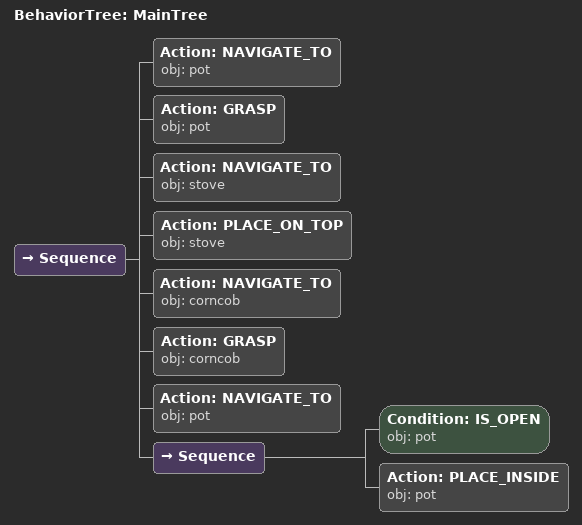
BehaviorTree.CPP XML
<root main_tree_to_execute="MainTree">
  <BehaviorTree ID="MainTree">
    <Sequence>
      <!-- Navigate to pot -->
      <Action ID="NAVIGATE_TO" obj="pot" />
      <!-- Grasp pot -->
      <Action ID="GRASP" obj="pot" />
      <!-- Navigate to stove -->
      <Action ID="NAVIGATE_TO" obj="stove" />
      <!-- Place on stove -->
      <Action ID="PLACE_ON_TOP" obj="stove" />
      <!-- Navigate to corncob -->
      <Action ID="NAVIGATE_TO" obj="corncob" />
      <!-- Grasp corncob -->
      <Action ID="GRASP" obj="corncob" />
      <!-- Navigate to pot -->
      <Action ID="NAVIGATE_TO" obj="pot" />
      <Sequence>
        <!-- Check pot is open before PLACE_INSIDE -->
        <Condition ID="IS_OPEN" obj="pot" />
        <!-- Place inside pot -->
        <Action ID="PLACE_INSIDE" obj="pot" />
      </Sequence>

    </Sequence>
  </BehaviorTree>
</root>
